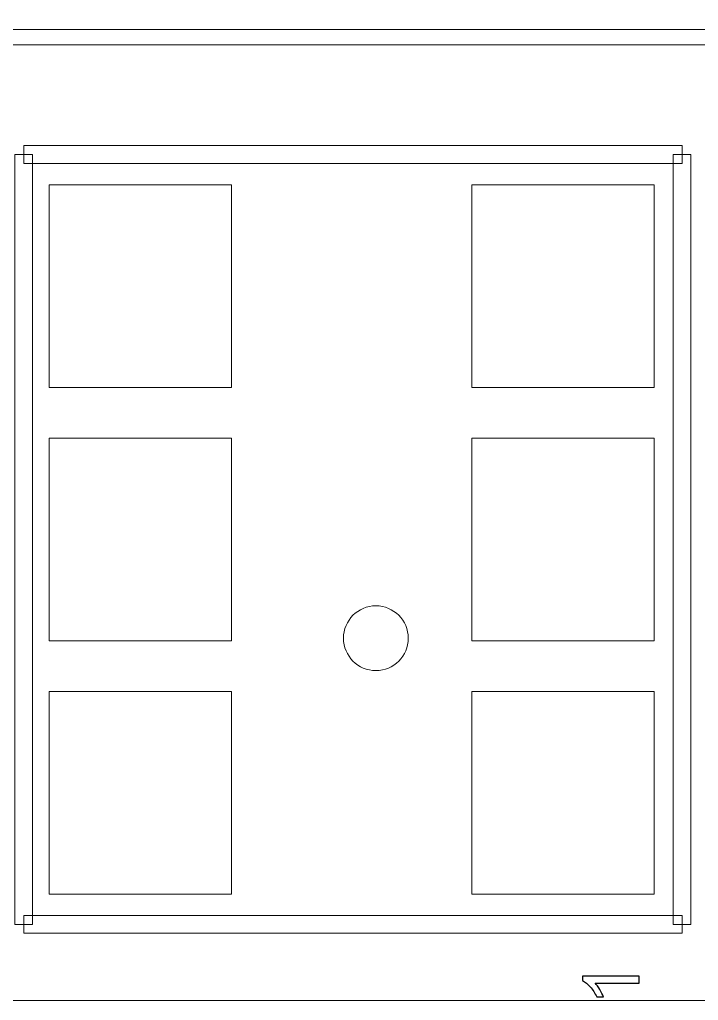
# Model space of a CAD drawing. Header units: millimetres. Extents: x -53.6 to 42.1, y -42.3 to 19.5.
# Drawn here: x -1.58 to 5.22, y -42.27 to -32.44 of the extents above; entities that cross this region are included whole.
import ezdxf

# ---------------------------------------------------------------- set-up
doc = ezdxf.new("R2010")
doc.units = ezdxf.units.MM
doc.header["$MEASUREMENT"] = 0
for name, color, linetype in [('BG_OUTLINE', 7, 'Continuous'), ('PG_SILKSCREEN_TOP', 7, 'Continuous'), ('PIN_TOP', 7, 'Continuous')]:
    doc.layers.add(name, color=color, linetype=linetype)

msp = doc.modelspace()

# ---------------------------------------------------------------- linework, layer by layer
at = {"layer": 'BG_OUTLINE', "color": 3, "lineweight": 9}
msp.add_open_spline([(-35.58, -42.2737), (-35.58, -42.2737), (-35.58, 2.7261), (-35.58, 2.7261), (-35.58, 2.7261), (-35.58, 2.7261), (19.4199, 2.7261), (19.4199, 2.7261), (19.4199, 2.7261), (19.4199, 2.7261), (19.4199, -42.2737), (19.4199, -42.2737), (19.4199, -42.2737), (19.4199, -42.2737), (-35.58, -42.2737), (-35.58, -42.2737)], degree=3, knots=[0, 0, 0, 0, 0.25, 0.25, 0.25, 0.25, 0.5, 0.5, 0.5, 0.5, 0.75, 0.75, 0.75, 0.75, 1, 1, 1, 1], dxfattribs=at)
at = {"layer": 'PG_SILKSCREEN_TOP', "color": 6, "lineweight": 9}
for points in [[(11.3234, -32.5374), (11.3234, -32.5374), (11.3234, -32.6898), (11.3234, -32.6898), (11.3234, -32.6898), (11.3234, -32.6898), (-2.1846, -32.6898), (-2.1846, -32.6898), (-2.1846, -32.6898), (-2.1846, -32.6898), (-2.1846, -32.5374), (-2.1846, -32.5374), (-2.1846, -32.5374), (-2.1846, -32.5374), (11.3234, -32.5374), (11.3234, -32.5374)], [(5.06, -33.7012), (5.06, -33.7012), (5.06, -33.879), (5.06, -33.879), (5.06, -33.879), (5.06, -33.879), (-1.544, -33.879), (-1.544, -33.879), (-1.544, -33.879), (-1.544, -33.879), (-1.544, -33.7012), (-1.544, -33.7012), (-1.544, -33.7012), (-1.544, -33.7012), (5.06, -33.7012), (5.06, -33.7012)], [(-1.6329, -33.7901), (-1.6329, -33.7901), (-1.4551, -33.7901), (-1.4551, -33.7901), (-1.4551, -33.7901), (-1.4551, -33.7901), (-1.4551, -41.5117), (-1.4551, -41.5117), (-1.4551, -41.5117), (-1.4551, -41.5117), (-1.6329, -41.5117), (-1.6329, -41.5117), (-1.6329, -41.5117), (-1.6329, -41.5117), (-1.6329, -33.7901), (-1.6329, -33.7901)], [(5.1489, -41.5117), (5.1489, -41.5117), (4.9711, -41.5117), (4.9711, -41.5117), (4.9711, -41.5117), (4.9711, -41.5117), (4.9711, -33.7901), (4.9711, -33.7901), (4.9711, -33.7901), (4.9711, -33.7901), (5.1489, -33.7901), (5.1489, -33.7901), (5.1489, -33.7901), (5.1489, -33.7901), (5.1489, -41.5117), (5.1489, -41.5117)], [(-1.544, -41.6006), (-1.544, -41.6006), (-1.544, -41.4228), (-1.544, -41.4228), (-1.544, -41.4228), (-1.544, -41.4228), (5.06, -41.4228), (5.06, -41.4228), (5.06, -41.4228), (5.06, -41.4228), (5.06, -41.6006), (5.06, -41.6006), (5.06, -41.6006), (5.06, -41.6006), (-1.544, -41.6006), (-1.544, -41.6006)]]:
    msp.add_open_spline(points, degree=3, knots=[0, 0, 0, 0, 0.25, 0.25, 0.25, 0.25, 0.5, 0.5, 0.5, 0.5, 0.75, 0.75, 0.75, 0.75, 1, 1, 1, 1], dxfattribs=at)
at = {"layer": 'PG_SILKSCREEN_TOP', "color": 6}
msp.add_open_spline([(4.6282, -42.0314), (4.6282, -42.0314), (4.6282, -42.1005), (4.6282, -42.1005), (4.6282, -42.1005), (4.6282, -42.1005), (4.1875, -42.1005), (4.1875, -42.1005), (4.1875, -42.1005), (4.2034, -42.1172), (4.2193, -42.1389), (4.2351, -42.1659), (4.2351, -42.1659), (4.251, -42.1931), (4.2629, -42.2174), (4.2708, -42.2389), (4.2708, -42.2389), (4.2708, -42.2389), (4.2041, -42.2389), (4.2041, -42.2389), (4.2041, -42.2389), (4.1858, -42.2002), (4.1638, -42.1663), (4.138, -42.1373), (4.138, -42.1373), (4.112, -42.1085), (4.0869, -42.0879), (4.0626, -42.0758), (4.0626, -42.0758), (4.0626, -42.0758), (4.0626, -42.0314), (4.0626, -42.0314), (4.0626, -42.0314), (4.0626, -42.0314), (4.6282, -42.0314), (4.6282, -42.0314)], degree=3, knots=[0, 0, 0, 0, 0.111111, 0.111111, 0.111111, 0.111111, 0.222222, 0.222222, 0.222222, 0.222222, 0.333333, 0.333333, 0.333333, 0.333333, 0.444444, 0.444444, 0.444444, 0.444444, 0.555556, 0.555556, 0.555556, 0.555556, 0.666667, 0.666667, 0.666667, 0.666667, 0.777778, 0.777778, 0.777778, 0.777778, 0.888889, 0.888889, 0.888889, 0.888889, 1, 1, 1, 1], dxfattribs=at)
at = {"layer": 'PIN_TOP', "lineweight": 9}
for points in [[(0.5388, -34.0949), (0.5388, -34.0949), (0.5388, -36.1269), (0.5388, -36.1269), (0.5388, -36.1269), (0.5388, -36.1269), (-1.29, -36.1269), (-1.29, -36.1269), (-1.29, -36.1269), (-1.29, -36.1269), (-1.29, -34.0949), (-1.29, -34.0949), (-1.29, -34.0949), (-1.29, -34.0949), (0.5388, -34.0949), (0.5388, -34.0949)], [(4.7806, -34.0949), (4.7806, -34.0949), (4.7806, -36.1269), (4.7806, -36.1269), (4.7806, -36.1269), (4.7806, -36.1269), (2.9518, -36.1269), (2.9518, -36.1269), (2.9518, -36.1269), (2.9518, -36.1269), (2.9518, -34.0949), (2.9518, -34.0949), (2.9518, -34.0949), (2.9518, -34.0949), (4.7806, -34.0949), (4.7806, -34.0949)], [(0.5388, -36.6349), (0.5388, -36.6349), (0.5388, -38.6669), (0.5388, -38.6669), (0.5388, -38.6669), (0.5388, -38.6669), (-1.29, -38.6669), (-1.29, -38.6669), (-1.29, -38.6669), (-1.29, -38.6669), (-1.29, -36.6349), (-1.29, -36.6349), (-1.29, -36.6349), (-1.29, -36.6349), (0.5388, -36.6349), (0.5388, -36.6349)], [(4.7806, -36.6349), (4.7806, -36.6349), (4.7806, -38.6669), (4.7806, -38.6669), (4.7806, -38.6669), (4.7806, -38.6669), (2.9518, -38.6669), (2.9518, -38.6669), (2.9518, -38.6669), (2.9518, -38.6669), (2.9518, -36.6349), (2.9518, -36.6349), (2.9518, -36.6349), (2.9518, -36.6349), (4.7806, -36.6349), (4.7806, -36.6349)], [(2.3134, -38.6415), (2.3134, -38.462), (2.1679, -38.3165), (1.9885, -38.3165), (1.9885, -38.3165), (1.809, -38.3164), (1.6635, -38.462), (1.6635, -38.6414), (1.6635, -38.6414), (1.6634, -38.8209), (1.809, -38.9664), (1.9884, -38.9664), (1.9884, -38.9664), (2.1679, -38.9665), (2.3134, -38.8209), (2.3134, -38.6415)], [(0.5388, -39.1749), (0.5388, -39.1749), (0.5388, -41.2069), (0.5388, -41.2069), (0.5388, -41.2069), (0.5388, -41.2069), (-1.29, -41.2069), (-1.29, -41.2069), (-1.29, -41.2069), (-1.29, -41.2069), (-1.29, -39.1749), (-1.29, -39.1749), (-1.29, -39.1749), (-1.29, -39.1749), (0.5388, -39.1749), (0.5388, -39.1749)], [(4.7806, -39.1749), (4.7806, -39.1749), (4.7806, -41.2069), (4.7806, -41.2069), (4.7806, -41.2069), (4.7806, -41.2069), (2.9518, -41.2069), (2.9518, -41.2069), (2.9518, -41.2069), (2.9518, -41.2069), (2.9518, -39.1749), (2.9518, -39.1749), (2.9518, -39.1749), (2.9518, -39.1749), (4.7806, -39.1749), (4.7806, -39.1749)]]:
    msp.add_open_spline(points, degree=3, knots=[0, 0, 0, 0, 0.25, 0.25, 0.25, 0.25, 0.5, 0.5, 0.5, 0.5, 0.75, 0.75, 0.75, 0.75, 1, 1, 1, 1], dxfattribs=at)

doc.saveas('drawing.dxf')
